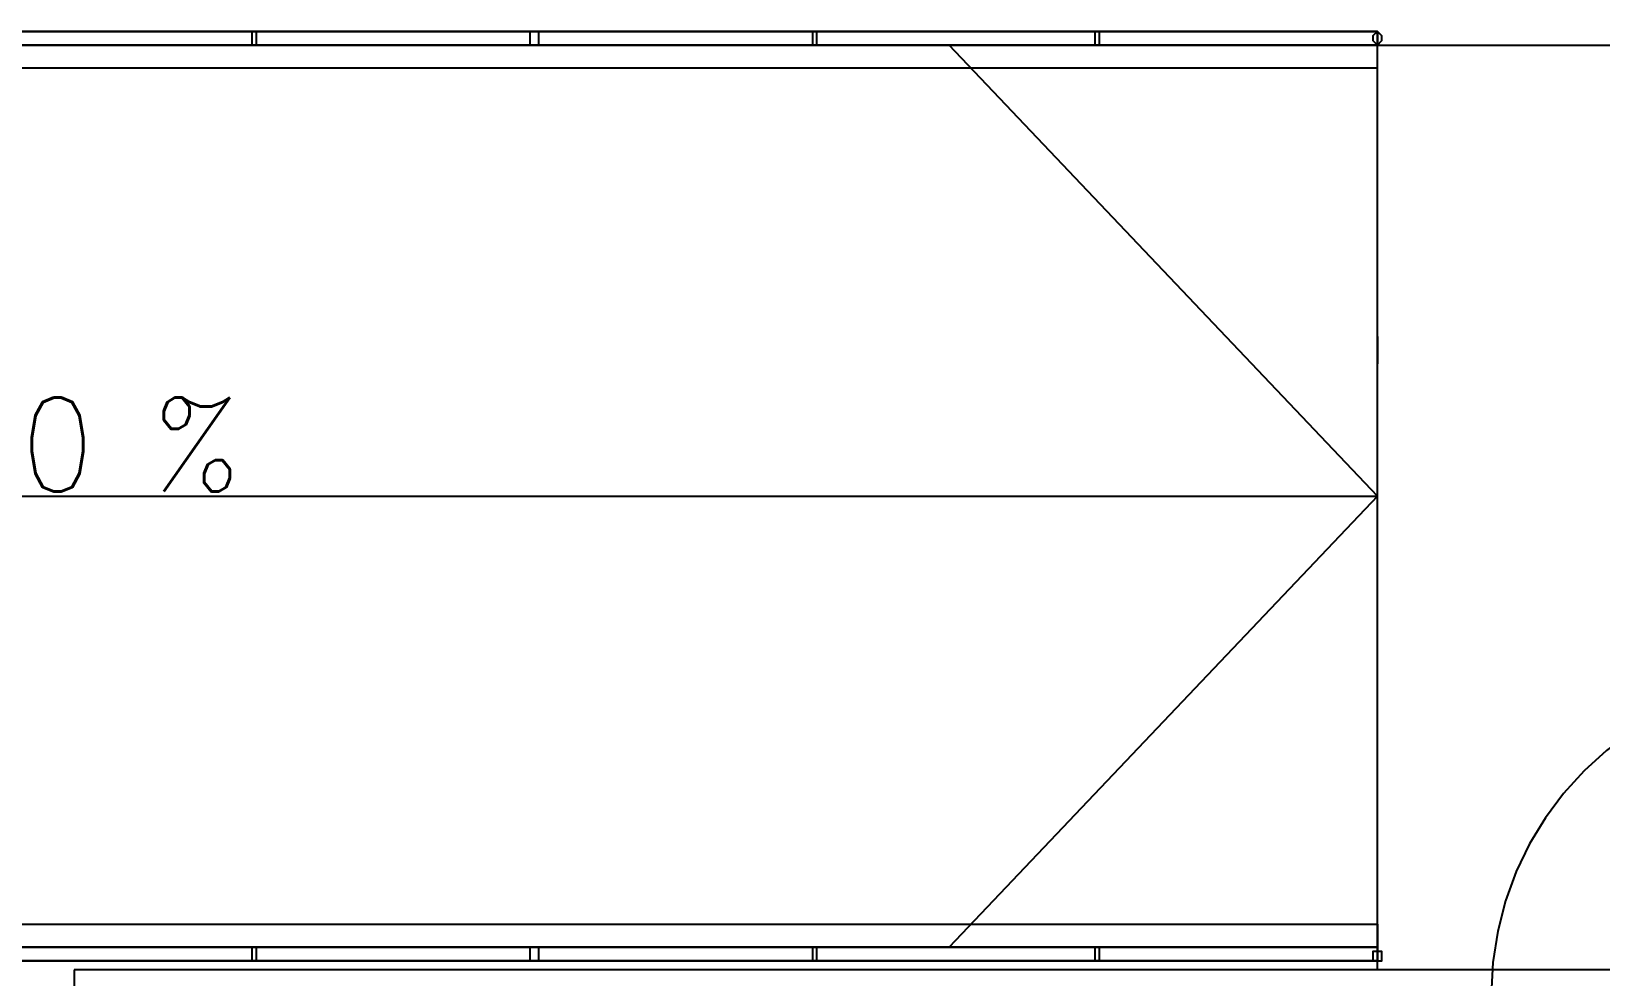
# Model space of a CAD drawing. Header units: millimetres. Extents: x 0 to 420, y 0 to 297.
# Drawn here: x 104.76 to 119.34, y 235.56 to 244.35 of the extents above; entities that cross this region are included whole.
import ezdxf

# ---------------------------------------------------------------- set-up
doc = ezdxf.new("R2010")
doc.units = ezdxf.units.MM
doc.layers.get('0').update_dxf_attribs({"linetype": 'CONTINUOUS'})
doc.styles.get("Standard").update_dxf_attribs({"font": 'STANDARD'})

msp = doc.modelspace()

# ---------------------------------------------------------------- linework, layer by layer
at = {"color": 0, "true_color": 0x000007}
for points in [[(117.263333, 244.136333), (117.263333, 244.221), (91.143667, 244.221), (91.143667, 244.009333), (117.263333, 244.009333)], [(117.263333, 244.221), (91.186, 244.221), (91.186, 244.348), (117.263333, 244.348), (117.263333, 244.221), (91.186, 244.221), (91.186, 244.348), (117.263333, 244.348), (117.263333, 244.221), (91.186, 244.221), (91.186, 244.348), (117.263333, 244.348), (117.263333, 244.221), (91.186, 244.221), (91.186, 244.348), (117.263333, 244.348), (117.263333, 244.221), (117.263333, 244.348), (91.186, 244.348), (91.186, 244.221)], [(106.849333, 244.221), (106.849333, 244.348), (106.807, 244.348), (106.807, 244.221)], [(109.474, 244.221), (109.474, 244.348), (109.389333, 244.348), (109.389333, 244.221)], [(112.056333, 244.221), (112.056333, 244.348), (112.014, 244.348), (112.014, 244.221)], [(114.681, 244.221), (114.681, 244.348), (114.638667, 244.348), (114.638667, 244.221)], [(117.263333, 244.348), (117.221, 244.305667), (117.221, 244.263333), (117.263333, 244.221), (117.305667, 244.263333), (117.305667, 244.305667)], [(117.263333, 244.221), (378.883333, 244.221), (378.883333, 235.627333), (117.263333, 235.627333)], [(117.263333, 235.923667), (117.263333, 235.839), (91.143667, 235.839), (91.143667, 236.050667), (117.263333, 236.050667)], [(117.263333, 235.712), (91.186, 235.712), (91.186, 235.839), (117.263333, 235.839), (117.263333, 235.712), (91.186, 235.712), (91.186, 235.839), (117.263333, 235.839), (117.263333, 235.712), (91.186, 235.712), (91.186, 235.839), (117.263333, 235.839), (117.263333, 235.712), (91.186, 235.712), (91.186, 235.839), (117.263333, 235.839), (117.263333, 235.712), (117.263333, 235.839), (91.186, 235.839), (91.186, 235.712)], [(106.849333, 235.712), (106.849333, 235.839), (106.807, 235.839), (106.807, 235.712)], [(109.474, 235.712), (109.474, 235.839), (109.389333, 235.839), (109.389333, 235.712)], [(112.056333, 235.712), (112.056333, 235.839), (112.014, 235.839), (112.014, 235.712)], [(114.681, 235.712), (114.681, 235.839), (114.638667, 235.839), (114.638667, 235.712)], [(117.263333, 235.839), (117.263333, 235.796667), (117.221, 235.796667), (117.221, 235.754333), (117.221, 235.712), (117.263333, 235.712), (117.305667, 235.712), (117.305667, 235.754333), (117.305667, 235.796667), (117.263333, 235.796667)], [(105.156, 117.940667), (390.990667, 117.940667), (390.990667, 235.627333), (105.156, 235.627333)]]:
    msp.add_lwpolyline(points, close=True, dxfattribs=at)
for points in [[(91.186, 235.839), (117.263333, 235.839), (117.263333, 244.221), (91.186, 244.221)], [(108.331, 244.221), (108.542667, 244.221)], [(117.263333, 240.03), (113.284, 244.221)], [(117.051667, 235.839), (117.136333, 235.839), (117.263333, 235.839), (117.263333, 240.03), (117.263333, 244.221), (117.051667, 244.221)], [(117.263333, 241.511667), (117.263333, 241.384667), (117.263333, 241.257667)], [(91.186, 240.03), (117.263333, 240.03), (113.284, 235.839)], [(117.263333, 238.548333), (117.263333, 238.675333), (117.263333, 238.76)], [(121.263833, 238.336667), (120.963012, 238.321477), (120.670882, 238.276893), (120.38892, 238.204393), (120.118606, 238.105458), (119.861418, 237.981565), (119.618836, 237.834193), (119.392338, 237.664822), (119.183404, 237.474929), (118.993512, 237.265995), (118.82414, 237.039497), (118.676769, 236.796915), (118.552875, 236.539728), (118.45394, 236.269414), (118.381441, 235.987452), (118.336857, 235.695321), (118.321667, 235.3945)], [(108.542667, 235.839), (108.458, 235.839), (108.331, 235.839)]]:
    msp.add_lwpolyline(points, dxfattribs=at)

# ---------------------------------------------------------------- texts
at = {"color": 0, "true_color": 0x000007, "insert": (102.277332, 240.944364), "char_height": 0.872032, "width": 4.28749084, "attachment_point": 1}
msp.add_mtext('10,00 %', dxfattribs=at)

doc.saveas('drawing.dxf')
